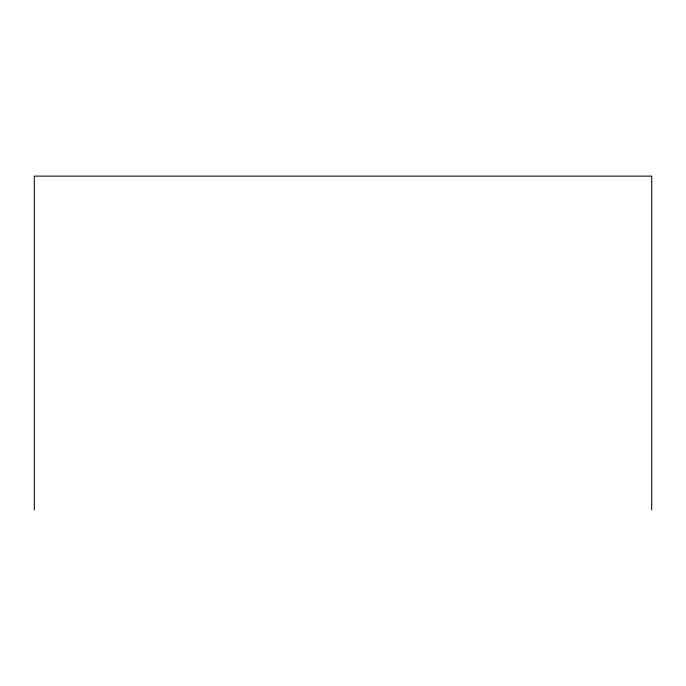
<?xml version="1.0" encoding="UTF-8"?>
<svg xmlns="http://www.w3.org/2000/svg" width="686" height="686" viewBox="0 0 686 686"><rect width="100%" height="100%" fill="white"/><g stroke="black" fill="none" stroke-linecap="round" stroke-linejoin="round"><path stroke-width="1.03" d="M651.7 509.87L651.7 176.131L34.3 176.131L34.3 509.87"/></g></svg>
